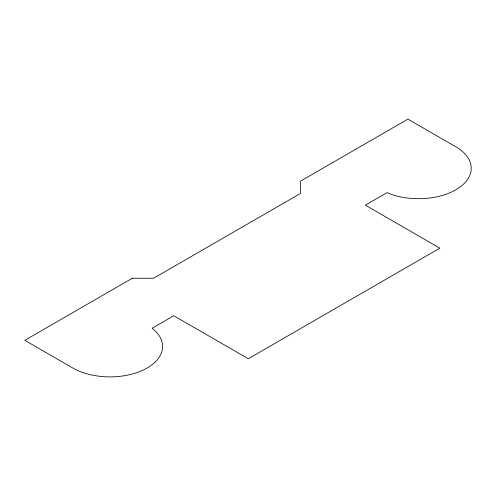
<?xml version="1.0" encoding="UTF-8"?>
<svg xmlns="http://www.w3.org/2000/svg" width="496" height="496" viewBox="0 0 496 496"><rect width="100%" height="100%" fill="white"/><g stroke="black" fill="none" stroke-linecap="round" stroke-linejoin="round"><path stroke-width="0.74" d="M132.32 278.25L24.8 340.324L72.689 367.976A52.675 30.411 0 0 0 144.423 369.458A52.675 30.411 0 0 0 152.123 328.259L173.792 315.747L248.285 358.757L439.84 248.161L365.347 205.158L387.016 192.646A52.675 30.411 0 0 0 458.378 188.201A52.675 30.411 0 0 0 455.805 146.785L407.917 119.139L300.396 181.214L300.396 193.502L153.605 278.25L132.32 278.25"/></g></svg>
